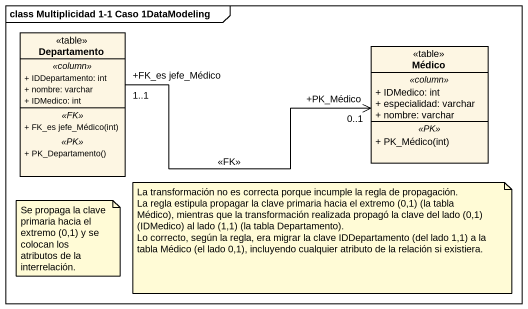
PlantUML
@startuml
mainframe class Multiplicidad 1-1 Caso 1DataModeling
hide circle
hide empty members
skinparam classAttributeIconSize 0
class Departamento <<table>> {
  .. <<column>> ..
  + IDDepartamento: int
  + nombre: varchar
  + IDMedico: int
  .. <<FK>> ..
  + FK_es jefe_Médico(int)
  .. <<PK>> ..
  + PK_Departamento()
}
class Médico <<table>> {
  .. <<column>> ..
  + IDMedico: int
  + especialidad: varchar
  + nombre: varchar
  .. <<PK>> ..
  + PK_Médico(int)
}
Departamento "+FK_es jefe_Médico\n1..1" -right-> "+PK_Médico\n0..1" Médico : <<FK>>
note as N1
  Se propaga la clave primaria hacia el extremo (0,1) y se colocan los atributos de la interrelación.
end note
note as N2
  La transformación no es correcta porque incumple la regla de propagación.
  La regla estipula propagar la clave primaria hacia el extremo (0,1) (la tabla Médico), mientras que la transformación realizada propagó la clave del lado (0,1) (IDMedico) al lado (1,1) (la tabla Departamento).
  Lo correcto, según la regla, era migrar la clave IDDepartamento (del lado 1,1) a la tabla Médico (el lado 0,1), incluyendo cualquier atributo de la relación si existiera.
end note
@enduml
